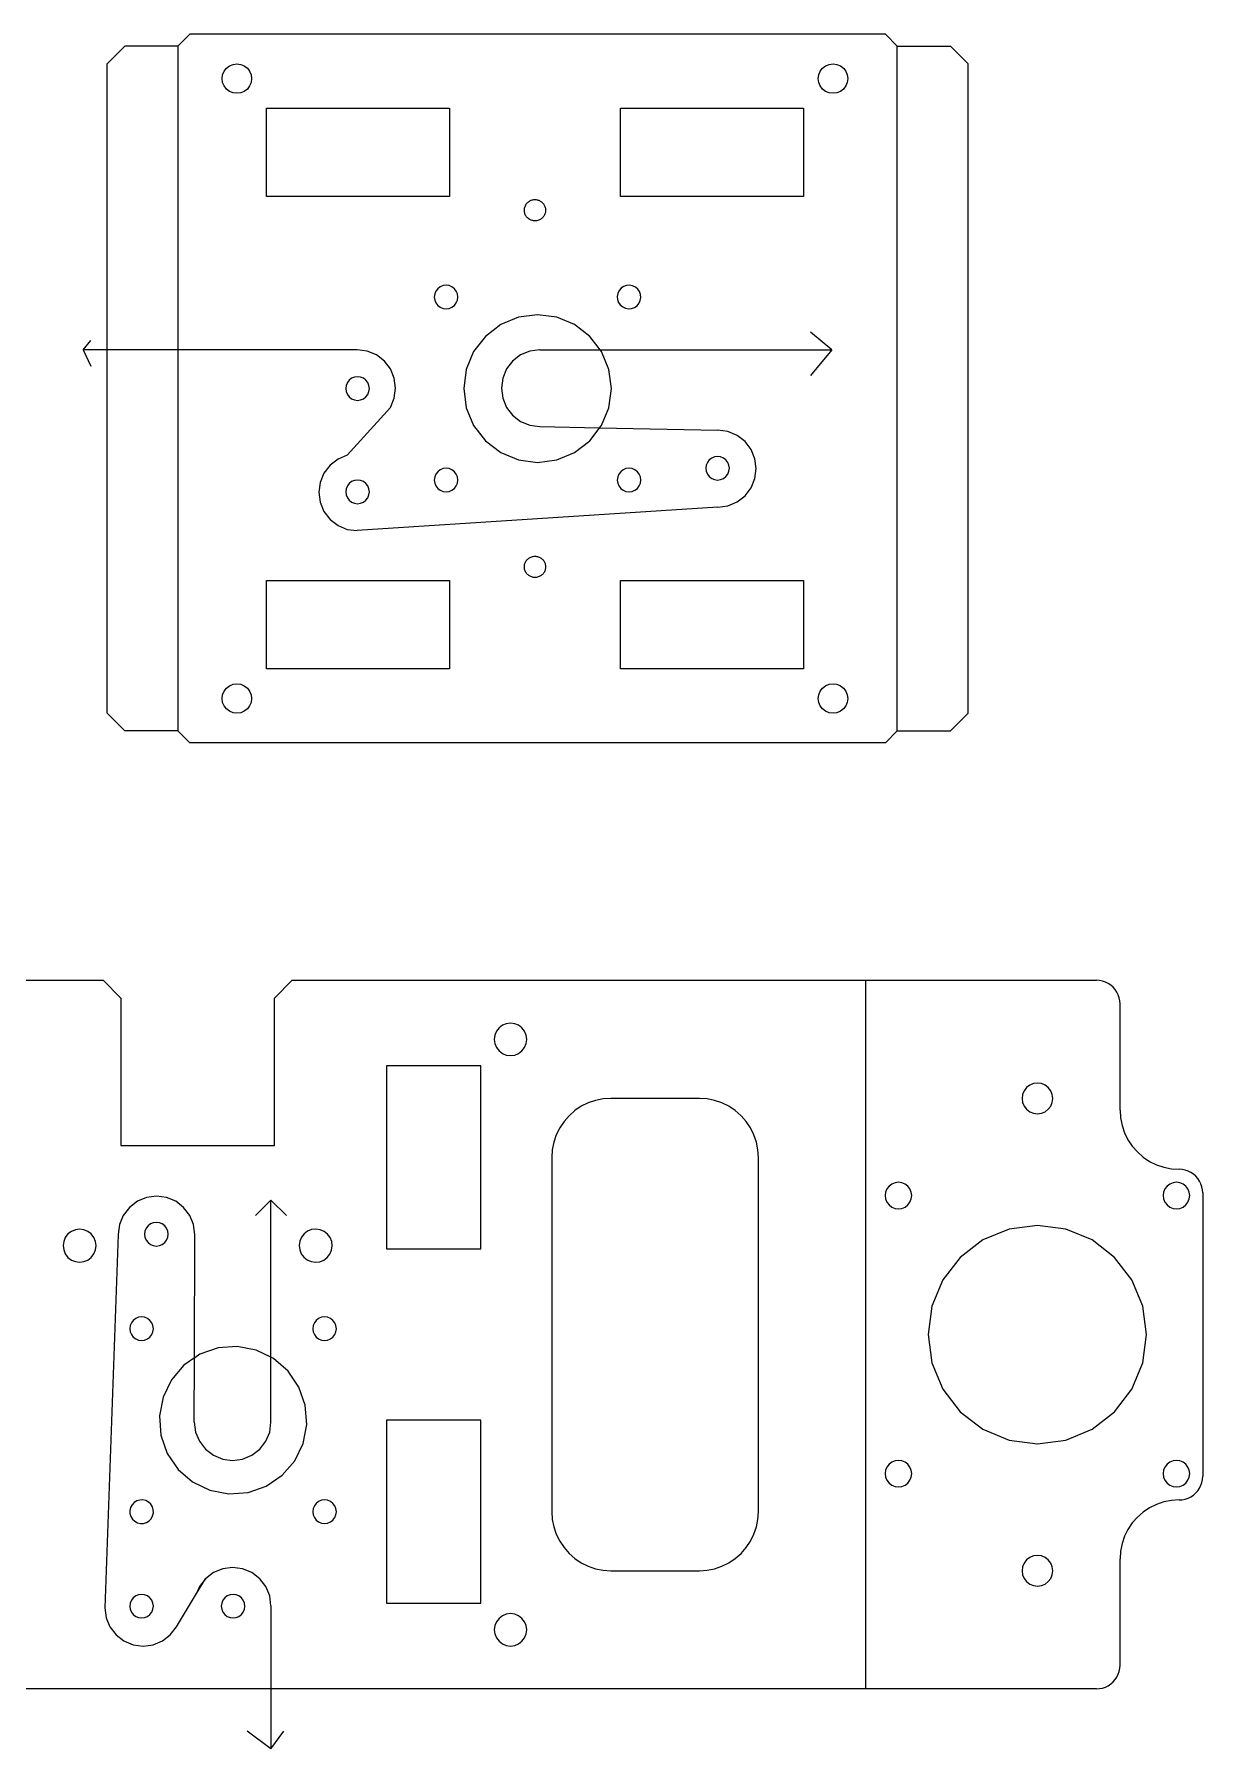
# Model space of a CAD drawing. Header units: metres. Extents: x 53 to 485, y -620 to -330.
# Drawn here: x 286.9 to 484.9, y -620.3 to -329.9 of the extents above; entities that cross this region are included whole.
import ezdxf

# ---------------------------------------------------------------- set-up
doc = ezdxf.new("R2010")
doc.units = ezdxf.units.M

msp = doc.modelspace()

# ---------------------------------------------------------------- linework, layer by layer
at = {"layer": 'Layer0'}
for p, q in [((311.27, -331.9), (313.27, -329.9)), ((431.15, -329.9), (313.27, -329.9)), ((433.15, -331.9), (431.15, -329.9)), ((302.27, -331.9), (299.27, -334.9)), ((311.27, -331.9), (302.27, -331.9)), ((311.27, -331.9), (311.27, -371.71)), ((433.15, -331.9), (442.15, -331.9)), ((433.15, -447.9), (433.15, -331.9)), ((445.15, -334.9), (442.15, -331.9)), ((299.27, -383.34), (299.27, -334.9)), ((318.77, -337.4), (318.85, -336.75)), ((318.85, -336.75), (319.1, -336.15)), ((319.1, -336.15), (319.5, -335.63)), ((319.5, -335.63), (320.02, -335.24)), ((320.02, -335.24), (320.62, -334.99)), ((320.62, -334.99), (321.27, -334.9)), ((321.27, -334.9), (321.91, -334.99)), ((321.91, -334.99), (322.52, -335.24)), ((322.52, -335.24), (323.04, -335.63)), ((323.04, -335.63), (323.43, -336.15)), ((323.43, -336.15), (323.68, -336.75)), ((323.68, -336.75), (323.77, -337.4)), ((419.77, -337.4), (419.85, -336.75)), ((419.85, -336.75), (420.1, -336.15)), ((420.1, -336.15), (420.5, -335.63)), ((420.5, -335.63), (421.02, -335.24)), ((421.02, -335.24), (421.62, -334.99)), ((421.62, -334.99), (422.27, -334.9)), ((422.27, -334.9), (422.91, -334.99)), ((422.91, -334.99), (423.52, -335.24)), ((423.52, -335.24), (424.04, -335.63)), ((424.04, -335.63), (424.43, -336.15)), ((424.43, -336.15), (424.68, -336.75)), ((424.68, -336.75), (424.77, -337.4)), ((445.15, -444.9), (445.15, -334.9)), ((318.85, -338.05), (318.77, -337.4)), ((319.1, -338.65), (318.85, -338.05)), ((319.5, -339.17), (319.1, -338.65)), ((320.02, -339.57), (319.5, -339.17)), ((320.62, -339.81), (320.02, -339.57)), ((322.52, -339.57), (321.91, -339.81)), ((323.04, -339.17), (322.52, -339.57)), ((323.43, -338.65), (323.04, -339.17)), ((323.68, -338.05), (323.43, -338.65)), ((323.77, -337.4), (323.68, -338.05)), ((419.85, -338.05), (419.77, -337.4)), ((420.1, -338.65), (419.85, -338.05)), ((420.5, -339.17), (420.1, -338.65)), ((421.02, -339.57), (420.5, -339.17)), ((421.62, -339.81), (421.02, -339.57)), ((423.52, -339.57), (422.91, -339.81)), ((424.04, -339.17), (423.52, -339.57)), ((424.43, -338.65), (424.04, -339.17)), ((424.68, -338.05), (424.43, -338.65)), ((424.77, -337.4), (424.68, -338.05)), ((321.27, -339.9), (320.62, -339.81)), ((321.91, -339.81), (321.27, -339.9)), ((326.27, -357.4), (326.27, -342.4)), ((326.27, -342.4), (357.27, -342.4)), ((357.27, -342.4), (357.27, -357.4)), ((386.27, -342.4), (417.27, -342.4)), ((386.27, -357.4), (386.27, -342.4)), ((417.27, -342.4), (417.27, -357.4)), ((422.27, -339.9), (421.62, -339.81)), ((422.91, -339.81), (422.27, -339.9)), ((357.27, -357.4), (326.27, -357.4)), ((369.97, -359.62), (369.98, -359.48)), ((369.97, -359.76), (369.97, -359.62)), ((369.98, -359.9), (369.97, -359.76)), ((369.98, -359.48), (370, -359.34)), ((370, -360.04), (369.98, -359.9)), ((370, -359.34), (370.04, -359.2)), ((370.03, -360.18), (370, -360.04)), ((370.04, -359.2), (370.08, -359.07)), ((370.08, -359.07), (370.14, -358.94)), ((370.14, -358.94), (370.2, -358.81)), ((370.2, -358.81), (370.28, -358.69)), ((370.28, -358.69), (370.36, -358.58)), ((370.36, -358.58), (370.45, -358.47)), ((370.45, -358.47), (370.55, -358.37)), ((370.55, -358.37), (370.66, -358.28)), ((370.66, -358.28), (370.78, -358.2)), ((370.78, -358.2), (370.9, -358.12)), ((370.9, -358.12), (371.02, -358.06)), ((371.02, -358.06), (371.15, -358.01)), ((371.15, -358.01), (371.29, -357.96)), ((371.29, -357.96), (371.43, -357.93)), ((371.43, -357.93), (371.57, -357.91)), ((371.57, -357.91), (371.71, -357.9)), ((371.71, -357.9), (371.85, -357.9)), ((371.85, -357.9), (371.99, -357.91)), ((371.99, -357.91), (372.13, -357.94)), ((372.13, -357.94), (372.27, -357.97)), ((372.27, -357.97), (372.4, -358.02)), ((372.4, -358.02), (372.53, -358.07)), ((372.53, -358.07), (372.66, -358.14)), ((372.66, -358.14), (372.78, -358.21)), ((372.78, -358.21), (372.89, -358.29)), ((372.89, -358.29), (373, -358.39)), ((373, -358.39), (373.1, -358.49)), ((373.1, -358.49), (373.19, -358.59)), ((373.19, -358.59), (373.27, -358.71)), ((373.27, -358.71), (373.34, -358.83)), ((373.34, -358.83), (373.41, -358.96)), ((373.41, -358.96), (373.46, -359.09)), ((373.46, -359.09), (373.5, -359.22)), ((373.5, -359.22), (373.54, -359.36)), ((373.55, -359.92), (373.53, -360.06)), ((373.54, -359.36), (373.56, -359.5)), ((373.57, -359.78), (373.55, -359.92)), ((373.56, -359.5), (373.57, -359.64)), ((373.57, -359.64), (373.57, -359.78)), ((417.27, -357.4), (386.27, -357.4)), ((370.07, -360.31), (370.03, -360.18)), ((370.13, -360.44), (370.07, -360.31)), ((370.19, -360.57), (370.13, -360.44)), ((370.26, -360.69), (370.19, -360.57)), ((370.35, -360.81), (370.26, -360.69)), ((370.44, -360.91), (370.35, -360.81)), ((370.54, -361.01), (370.44, -360.91)), ((370.64, -361.11), (370.54, -361.01)), ((370.76, -361.19), (370.64, -361.11)), ((370.88, -361.27), (370.76, -361.19)), ((371, -361.33), (370.88, -361.27)), ((371.13, -361.39), (371, -361.33)), ((371.27, -361.43), (371.13, -361.39)), ((371.41, -361.46), (371.27, -361.43)), ((371.54, -361.49), (371.41, -361.46)), ((371.69, -361.5), (371.54, -361.49)), ((371.83, -361.5), (371.69, -361.5)), ((371.97, -361.49), (371.83, -361.5)), ((372.11, -361.47), (371.97, -361.49)), ((372.25, -361.44), (372.11, -361.47)), ((372.38, -361.39), (372.25, -361.44)), ((372.51, -361.34), (372.38, -361.39)), ((372.64, -361.28), (372.51, -361.34)), ((372.76, -361.2), (372.64, -361.28)), ((372.87, -361.12), (372.76, -361.2)), ((372.98, -361.03), (372.87, -361.12)), ((373.08, -360.93), (372.98, -361.03)), ((373.17, -360.82), (373.08, -360.93)), ((373.26, -360.71), (373.17, -360.82)), ((373.33, -360.59), (373.26, -360.71)), ((373.4, -360.46), (373.33, -360.59)), ((373.45, -360.33), (373.4, -360.46)), ((373.5, -360.2), (373.45, -360.33)), ((373.53, -360.06), (373.5, -360.2)), ((311.27, -371.71), (311.27, -383.34)), ((354.78, -373.88), (354.71, -374.4)), ((354.71, -374.4), (354.78, -374.92)), ((354.98, -373.4), (354.78, -373.88)), ((355.3, -372.99), (354.98, -373.4)), ((355.71, -372.67), (355.3, -372.99)), ((356.19, -372.47), (355.71, -372.67)), ((356.71, -372.4), (356.19, -372.47)), ((357.23, -372.47), (356.71, -372.4)), ((357.71, -372.67), (357.23, -372.47)), ((358.12, -372.99), (357.71, -372.67)), ((358.44, -373.4), (358.12, -372.99)), ((358.64, -373.88), (358.44, -373.4)), ((358.71, -374.4), (358.64, -373.88)), ((358.64, -374.92), (358.71, -374.4)), ((385.8, -373.79), (385.71, -374.31)), ((385.71, -374.31), (385.76, -374.83)), ((386.03, -373.32), (385.8, -373.79)), ((386.36, -372.92), (386.03, -373.32)), ((386.79, -372.62), (386.36, -372.92)), ((387.28, -372.45), (386.79, -372.62)), ((387.8, -372.4), (387.28, -372.45)), ((388.32, -372.49), (387.8, -372.4)), ((388.79, -372.72), (388.32, -372.49)), ((389.19, -373.05), (388.79, -372.72)), ((389.49, -373.48), (389.19, -373.05)), ((389.66, -373.97), (389.49, -373.48)), ((389.62, -375.01), (389.71, -374.49)), ((389.71, -374.49), (389.66, -373.97)), ((354.78, -374.92), (354.98, -375.4)), ((354.98, -375.4), (355.3, -375.81)), ((355.3, -375.81), (355.71, -376.13)), ((355.71, -376.13), (356.19, -376.33)), ((356.19, -376.33), (356.71, -376.4)), ((356.71, -376.4), (357.23, -376.33)), ((357.23, -376.33), (357.71, -376.13)), ((357.71, -376.13), (358.12, -375.81)), ((358.12, -375.81), (358.44, -375.4)), ((358.44, -375.4), (358.64, -374.92)), ((372.21, -377.4), (368.97, -377.83)), ((375.45, -377.83), (372.21, -377.4)), ((385.76, -374.83), (385.93, -375.32)), ((385.93, -375.32), (386.23, -375.75)), ((386.23, -375.75), (386.63, -376.08)), ((386.63, -376.08), (387.1, -376.31)), ((387.1, -376.31), (387.62, -376.4)), ((387.62, -376.4), (388.14, -376.35)), ((388.14, -376.35), (388.63, -376.18)), ((388.63, -376.18), (389.06, -375.88)), ((389.06, -375.88), (389.39, -375.48)), ((389.39, -375.48), (389.62, -375.01)), ((365.96, -379.07), (363.37, -381.06)), ((368.97, -377.83), (365.96, -379.07)), ((378.46, -379.07), (375.45, -377.83)), ((381.05, -381.06), (378.46, -379.07)), ((422.08, -383.34), (418.46, -380.34)), ((295.25, -383.34), (296.54, -381.78)), ((363.37, -381.06), (361.38, -383.65)), ((382.46, -382.9), (381.05, -381.06)), ((382.8, -383.34), (382.46, -382.9)), ((296.54, -383.34), (295.25, -383.34)), ((295.25, -383.34), (296.54, -386.13)), ((299.27, -383.34), (296.54, -383.34)), ((311.27, -383.34), (299.27, -383.34)), ((299.27, -444.9), (299.27, -383.34)), ((341.65, -383.34), (311.27, -383.34)), ((311.27, -383.34), (311.27, -447.9)), ((343.33, -383.56), (341.65, -383.34)), ((344.9, -384.21), (343.33, -383.56)), ((346.25, -385.24), (344.9, -384.21)), ((347.28, -386.59), (346.25, -385.24)), ((361.38, -383.65), (360.14, -386.66)), ((367.99, -385.24), (366.95, -386.59)), ((369.33, -384.21), (367.99, -385.24)), ((370.9, -383.56), (369.33, -384.21)), ((372.58, -383.34), (370.9, -383.56)), ((372.58, -383.34), (382.8, -383.34)), ((382.8, -383.34), (422.08, -383.34)), ((383.04, -383.65), (382.8, -383.34)), ((384.28, -386.66), (383.04, -383.65)), ((422.08, -383.34), (418.46, -387.71)), ((339.98, -388.9), (339.78, -389.38)), ((340.3, -388.49), (339.98, -388.9)), ((340.71, -388.17), (340.3, -388.49)), ((341.19, -387.97), (340.71, -388.17)), ((341.71, -387.9), (341.19, -387.97)), ((342.23, -387.97), (341.71, -387.9)), ((342.71, -388.17), (342.23, -387.97)), ((343.12, -388.49), (342.71, -388.17)), ((343.44, -388.9), (343.12, -388.49)), ((343.64, -389.38), (343.44, -388.9)), ((347.93, -388.16), (347.28, -386.59)), ((348.15, -389.84), (347.93, -388.16)), ((360.14, -386.66), (359.71, -389.9)), ((366.3, -388.16), (366.08, -389.84)), ((366.95, -386.59), (366.3, -388.16)), ((384.71, -389.9), (384.28, -386.66)), ((339.78, -389.38), (339.71, -389.9)), ((339.71, -389.9), (339.78, -390.42)), ((339.78, -390.42), (339.98, -390.9)), ((339.98, -390.9), (340.3, -391.31)), ((340.3, -391.31), (340.71, -391.63)), ((340.71, -391.63), (341.19, -391.83)), ((341.19, -391.83), (341.71, -391.9)), ((341.71, -391.9), (342.23, -391.83)), ((342.23, -391.83), (342.71, -391.63)), ((342.71, -391.63), (343.12, -391.31)), ((343.12, -391.31), (343.44, -390.9)), ((343.44, -390.9), (343.64, -390.42)), ((343.71, -389.9), (343.64, -389.38)), ((343.64, -390.42), (343.71, -389.9)), ((347.28, -393.09), (347.93, -391.52)), ((347.93, -391.52), (348.15, -389.84)), ((359.71, -389.9), (360.14, -393.14)), ((366.08, -389.84), (366.3, -391.52)), ((366.3, -391.52), (366.95, -393.09)), ((384.28, -393.14), (384.71, -389.9)), ((339.97, -401.19), (347.28, -393.09)), ((360.14, -393.14), (361.38, -396.15)), ((366.95, -393.09), (367.99, -394.43)), ((367.99, -394.43), (369.33, -395.47)), ((383.04, -396.15), (384.28, -393.14)), ((361.38, -396.15), (363.37, -398.74)), ((369.33, -395.47), (370.9, -396.12)), ((370.9, -396.12), (372.58, -396.34)), ((372.58, -396.34), (382.73, -396.55)), ((381.05, -398.74), (382.46, -396.9)), ((382.46, -396.9), (382.73, -396.55)), ((382.73, -396.55), (383.04, -396.15)), ((382.73, -396.55), (402.76, -396.97)), ((404.44, -397.19), (402.76, -396.97)), ((406.01, -397.84), (404.44, -397.19)), ((363.37, -398.74), (365.96, -400.73)), ((378.46, -400.73), (381.05, -398.74)), ((407.36, -398.87), (406.01, -397.84)), ((408.39, -400.22), (407.36, -398.87)), ((409.04, -401.78), (408.39, -400.22)), ((337.05, -402.87), (336.02, -404.22)), ((338.4, -401.84), (337.05, -402.87)), ((339.97, -401.19), (338.4, -401.84)), ((356.19, -403.47), (355.71, -403.67)), ((356.71, -403.4), (356.19, -403.47)), ((357.23, -403.47), (356.71, -403.4)), ((357.71, -403.67), (357.23, -403.47)), ((365.96, -400.73), (368.97, -401.97)), ((368.97, -401.97), (372.21, -402.4)), ((372.21, -402.4), (375.45, -401.97)), ((375.45, -401.97), (378.46, -400.73)), ((387.19, -403.47), (386.71, -403.67)), ((387.71, -403.4), (387.19, -403.47)), ((388.23, -403.47), (387.71, -403.4)), ((388.71, -403.67), (388.23, -403.47)), ((400.78, -402.88), (400.71, -403.4)), ((400.71, -403.4), (400.78, -403.92)), ((400.98, -402.4), (400.78, -402.88)), ((401.3, -401.99), (400.98, -402.4)), ((401.71, -401.67), (401.3, -401.99)), ((402.19, -401.47), (401.71, -401.67)), ((402.71, -401.4), (402.19, -401.47)), ((403.23, -401.47), (402.71, -401.4)), ((403.71, -401.67), (403.23, -401.47)), ((404.12, -401.99), (403.71, -401.67)), ((404.44, -402.4), (404.12, -401.99)), ((404.64, -402.88), (404.44, -402.4)), ((404.71, -403.4), (404.64, -402.88)), ((404.64, -403.92), (404.71, -403.4)), ((409.26, -403.47), (409.04, -401.78)), ((409.04, -405.15), (409.26, -403.47)), ((335.37, -405.79), (335.15, -407.47)), ((336.02, -404.22), (335.37, -405.79)), ((339.98, -406.4), (339.78, -406.88)), ((340.3, -405.99), (339.98, -406.4)), ((340.71, -405.67), (340.3, -405.99)), ((341.19, -405.47), (340.71, -405.67)), ((341.71, -405.4), (341.19, -405.47)), ((342.23, -405.47), (341.71, -405.4)), ((342.71, -405.67), (342.23, -405.47)), ((343.12, -405.99), (342.71, -405.67)), ((343.44, -406.4), (343.12, -405.99)), ((343.64, -406.88), (343.44, -406.4)), ((354.78, -404.88), (354.71, -405.4)), ((354.71, -405.4), (354.78, -405.92)), ((354.98, -404.4), (354.78, -404.88)), ((354.78, -405.92), (354.98, -406.4)), ((355.3, -403.99), (354.98, -404.4)), ((354.98, -406.4), (355.3, -406.81)), ((355.71, -403.67), (355.3, -403.99)), ((358.12, -403.99), (357.71, -403.67)), ((358.44, -404.4), (358.12, -403.99)), ((358.12, -406.81), (358.44, -406.4)), ((358.64, -404.88), (358.44, -404.4)), ((358.44, -406.4), (358.64, -405.92)), ((358.71, -405.4), (358.64, -404.88)), ((358.64, -405.92), (358.71, -405.4)), ((385.78, -404.88), (385.71, -405.4)), ((385.71, -405.4), (385.78, -405.92)), ((385.98, -404.4), (385.78, -404.88)), ((385.78, -405.92), (385.98, -406.4)), ((386.3, -403.99), (385.98, -404.4)), ((385.98, -406.4), (386.3, -406.81)), ((386.71, -403.67), (386.3, -403.99)), ((389.12, -403.99), (388.71, -403.67)), ((389.44, -404.4), (389.12, -403.99)), ((389.12, -406.81), (389.44, -406.4)), ((389.64, -404.88), (389.44, -404.4)), ((389.44, -406.4), (389.64, -405.92)), ((389.71, -405.4), (389.64, -404.88)), ((389.64, -405.92), (389.71, -405.4)), ((400.78, -403.92), (400.98, -404.4)), ((400.98, -404.4), (401.3, -404.81)), ((401.3, -404.81), (401.71, -405.13)), ((401.71, -405.13), (402.19, -405.33)), ((402.19, -405.33), (402.71, -405.4)), ((402.71, -405.4), (403.23, -405.33)), ((403.23, -405.33), (403.71, -405.13)), ((403.71, -405.13), (404.12, -404.81)), ((404.12, -404.81), (404.44, -404.4)), ((404.44, -404.4), (404.64, -403.92)), ((408.39, -406.72), (409.04, -405.15)), ((335.15, -407.47), (335.37, -409.15)), ((335.37, -409.15), (336.02, -410.72)), ((339.78, -406.88), (339.71, -407.4)), ((339.71, -407.4), (339.78, -407.92)), ((339.78, -407.92), (339.98, -408.4)), ((339.98, -408.4), (340.3, -408.81)), ((340.3, -408.81), (340.71, -409.13)), ((340.71, -409.13), (341.19, -409.33)), ((341.19, -409.33), (341.71, -409.4)), ((341.71, -409.4), (342.23, -409.33)), ((342.23, -409.33), (342.71, -409.13)), ((342.71, -409.13), (343.12, -408.81)), ((343.12, -408.81), (343.44, -408.4)), ((343.44, -408.4), (343.64, -407.92)), ((343.71, -407.4), (343.64, -406.88)), ((343.64, -407.92), (343.71, -407.4)), ((355.3, -406.81), (355.71, -407.13)), ((355.71, -407.13), (356.19, -407.33)), ((356.19, -407.33), (356.71, -407.4)), ((356.71, -407.4), (357.23, -407.33)), ((357.23, -407.33), (357.71, -407.13)), ((357.71, -407.13), (358.12, -406.81)), ((386.3, -406.81), (386.71, -407.13)), ((386.71, -407.13), (387.19, -407.33)), ((387.19, -407.33), (387.71, -407.4)), ((387.71, -407.4), (388.23, -407.33)), ((388.23, -407.33), (388.71, -407.13)), ((388.71, -407.13), (389.12, -406.81)), ((404.44, -409.75), (406.01, -409.1)), ((406.01, -409.1), (407.36, -408.06)), ((407.36, -408.06), (408.39, -406.72)), ((336.02, -410.72), (337.05, -412.06)), ((337.05, -412.06), (338.4, -413.1)), ((402.76, -409.97), (341.65, -413.97)), ((402.76, -409.97), (404.44, -409.75)), ((338.4, -413.1), (339.97, -413.75)), ((339.97, -413.75), (341.65, -413.97)), ((369.97, -419.96), (369.99, -419.82)), ((369.97, -420.1), (369.97, -419.96)), ((369.97, -420.24), (369.97, -420.1)), ((369.99, -420.38), (369.97, -420.24)), ((369.99, -419.82), (370.02, -419.68)), ((370.02, -420.52), (369.99, -420.38)), ((370.02, -419.68), (370.06, -419.54)), ((370.06, -420.66), (370.02, -420.52)), ((370.06, -419.54), (370.1, -419.41)), ((370.1, -420.79), (370.06, -420.66)), ((370.1, -419.41), (370.16, -419.28)), ((370.16, -420.92), (370.1, -420.79)), ((370.16, -419.28), (370.23, -419.16)), ((370.23, -421.04), (370.16, -420.92)), ((370.23, -419.16), (370.31, -419.04)), ((370.31, -419.04), (370.4, -418.93)), ((370.4, -418.93), (370.49, -418.83)), ((370.49, -418.83), (370.6, -418.73)), ((370.6, -418.73), (370.71, -418.64)), ((370.71, -418.64), (370.83, -418.57)), ((370.83, -418.57), (370.95, -418.5)), ((370.95, -418.5), (371.08, -418.44)), ((371.08, -418.44), (371.21, -418.39)), ((371.21, -418.39), (371.35, -418.35)), ((371.35, -418.35), (371.49, -418.32)), ((371.49, -418.32), (371.63, -418.31)), ((371.63, -418.31), (371.77, -418.3)), ((371.77, -418.3), (371.91, -418.31)), ((371.91, -418.31), (372.05, -418.32)), ((372.05, -418.32), (372.19, -418.35)), ((372.19, -418.35), (372.32, -418.39)), ((372.32, -418.39), (372.46, -418.44)), ((372.46, -418.44), (372.58, -418.5)), ((372.58, -418.5), (372.71, -418.57)), ((372.71, -418.57), (372.83, -418.64)), ((372.83, -418.64), (372.94, -418.73)), ((372.94, -418.73), (373.04, -418.83)), ((373.04, -418.83), (373.14, -418.93)), ((373.14, -418.93), (373.22, -419.04)), ((373.22, -419.04), (373.3, -419.16)), ((373.3, -419.16), (373.37, -419.28)), ((373.37, -420.92), (373.3, -421.04)), ((373.37, -419.28), (373.43, -419.41)), ((373.43, -420.79), (373.37, -420.92)), ((373.43, -419.41), (373.48, -419.54)), ((373.48, -420.66), (373.43, -420.79)), ((373.48, -419.54), (373.52, -419.68)), ((373.52, -420.52), (373.48, -420.66)), ((373.52, -419.68), (373.55, -419.82)), ((373.55, -420.38), (373.52, -420.52)), ((373.55, -419.82), (373.56, -419.96)), ((373.56, -420.24), (373.55, -420.38)), ((373.56, -419.96), (373.57, -420.1)), ((373.57, -420.1), (373.56, -420.24)), ((326.27, -437.4), (326.27, -422.4)), ((326.27, -422.4), (357.27, -422.4)), ((357.27, -422.4), (357.27, -437.4)), ((370.31, -421.16), (370.23, -421.04)), ((370.4, -421.27), (370.31, -421.16)), ((370.49, -421.37), (370.4, -421.27)), ((370.6, -421.47), (370.49, -421.37)), ((370.71, -421.56), (370.6, -421.47)), ((370.83, -421.63), (370.71, -421.56)), ((370.95, -421.7), (370.83, -421.63)), ((371.08, -421.76), (370.95, -421.7)), ((371.21, -421.81), (371.08, -421.76)), ((371.35, -421.85), (371.21, -421.81)), ((371.49, -421.88), (371.35, -421.85)), ((371.63, -421.89), (371.49, -421.88)), ((371.77, -421.9), (371.63, -421.89)), ((371.91, -421.89), (371.77, -421.9)), ((372.05, -421.88), (371.91, -421.89)), ((372.19, -421.85), (372.05, -421.88)), ((372.32, -421.81), (372.19, -421.85)), ((372.46, -421.76), (372.32, -421.81)), ((372.58, -421.7), (372.46, -421.76)), ((372.71, -421.63), (372.58, -421.7)), ((372.83, -421.56), (372.71, -421.63)), ((372.94, -421.47), (372.83, -421.56)), ((373.04, -421.37), (372.94, -421.47)), ((373.14, -421.27), (373.04, -421.37)), ((373.22, -421.16), (373.14, -421.27)), ((373.3, -421.04), (373.22, -421.16)), ((386.27, -437.4), (386.27, -422.4)), ((386.27, -422.4), (417.27, -422.4)), ((417.27, -422.4), (417.27, -437.4)), ((357.27, -437.4), (326.27, -437.4)), ((417.27, -437.4), (386.27, -437.4)), ((318.85, -441.75), (319.1, -441.15)), ((319.1, -441.15), (319.5, -440.63)), ((319.5, -440.63), (320.02, -440.24)), ((320.02, -440.24), (320.62, -439.99)), ((320.62, -439.99), (321.27, -439.9)), ((321.27, -439.9), (321.91, -439.99)), ((321.91, -439.99), (322.52, -440.24)), ((322.52, -440.24), (323.04, -440.63)), ((323.04, -440.63), (323.43, -441.15)), ((323.43, -441.15), (323.68, -441.75)), ((419.85, -441.75), (420.1, -441.15)), ((420.1, -441.15), (420.5, -440.63)), ((420.5, -440.63), (421.02, -440.24)), ((421.02, -440.24), (421.62, -439.99)), ((421.62, -439.99), (422.27, -439.9)), ((422.27, -439.9), (422.91, -439.99)), ((422.91, -439.99), (423.52, -440.24)), ((423.52, -440.24), (424.04, -440.63)), ((424.04, -440.63), (424.43, -441.15)), ((424.43, -441.15), (424.68, -441.75)), ((318.77, -442.4), (318.85, -441.75)), ((318.85, -443.05), (318.77, -442.4)), ((319.1, -443.65), (318.85, -443.05)), ((319.5, -444.17), (319.1, -443.65)), ((320.02, -444.57), (319.5, -444.17)), ((323.04, -444.17), (322.52, -444.57)), ((323.43, -443.65), (323.04, -444.17)), ((323.68, -443.05), (323.43, -443.65)), ((323.68, -441.75), (323.77, -442.4)), ((323.77, -442.4), (323.68, -443.05)), ((419.77, -442.4), (419.85, -441.75)), ((419.85, -443.05), (419.77, -442.4)), ((420.1, -443.65), (419.85, -443.05)), ((420.5, -444.17), (420.1, -443.65)), ((421.02, -444.57), (420.5, -444.17)), ((424.04, -444.17), (423.52, -444.57)), ((424.43, -443.65), (424.04, -444.17)), ((424.68, -443.05), (424.43, -443.65)), ((424.68, -441.75), (424.77, -442.4)), ((424.77, -442.4), (424.68, -443.05)), ((302.27, -447.9), (299.27, -444.9)), ((320.62, -444.81), (320.02, -444.57)), ((321.27, -444.9), (320.62, -444.81)), ((321.91, -444.81), (321.27, -444.9)), ((322.52, -444.57), (321.91, -444.81)), ((421.62, -444.81), (421.02, -444.57)), ((422.27, -444.9), (421.62, -444.81)), ((422.91, -444.81), (422.27, -444.9)), ((423.52, -444.57), (422.91, -444.81)), ((445.15, -444.9), (442.15, -447.9)), ((311.27, -447.9), (302.27, -447.9)), ((313.27, -449.9), (311.27, -447.9)), ((431.15, -449.9), (313.27, -449.9)), ((433.15, -447.9), (431.15, -449.9)), ((433.15, -447.9), (442.15, -447.9)), ((251.48, -490.13), (298.62, -490.13)), ((298.62, -490.13), (301.62, -493.13)), ((327.62, -493.13), (330.62, -490.13)), ((330.62, -490.13), (427.76, -490.13)), ((427.76, -490.13), (427.76, -610.13)), ((427.76, -490.13), (466.9, -490.13)), ((467.43, -490.17), (466.9, -490.13)), ((467.94, -490.27), (467.43, -490.17)), ((468.43, -490.44), (467.94, -490.27)), ((468.9, -490.67), (468.43, -490.44)), ((469.34, -490.96), (468.9, -490.67)), ((301.62, -493.13), (301.62, -518.13)), ((327.62, -518.13), (327.62, -493.13)), ((469.73, -491.3), (469.34, -490.96)), ((470.08, -491.7), (469.73, -491.3)), ((470.37, -492.13), (470.08, -491.7)), ((470.6, -492.6), (470.37, -492.13)), ((470.77, -493.1), (470.6, -492.6)), ((470.87, -493.61), (470.77, -493.1)), ((470.9, -494.13), (470.87, -493.61)), ((470.9, -512.13), (470.9, -494.13)), ((364.96, -499.42), (364.87, -500.13)), ((365.24, -498.76), (364.96, -499.42)), ((365.68, -498.19), (365.24, -498.76)), ((366.25, -497.75), (365.68, -498.19)), ((366.91, -497.48), (366.25, -497.75)), ((367.62, -497.38), (366.91, -497.48)), ((368.33, -497.48), (367.62, -497.38)), ((369, -497.75), (368.33, -497.48)), ((369.56, -498.19), (369, -497.75)), ((370, -498.76), (369.56, -498.19)), ((370.28, -499.42), (370, -498.76)), ((370.37, -500.13), (370.28, -499.42)), ((364.87, -500.13), (364.96, -500.84)), ((364.96, -500.84), (365.24, -501.51)), ((365.24, -501.51), (365.68, -502.08)), ((365.68, -502.08), (366.25, -502.51)), ((369, -502.51), (369.56, -502.08)), ((369.56, -502.08), (370, -501.51)), ((370, -501.51), (370.28, -500.84)), ((370.28, -500.84), (370.37, -500.13)), ((346.62, -504.63), (346.62, -535.63)), ((362.62, -504.63), (346.62, -504.63)), ((362.62, -535.63), (362.62, -504.63)), ((366.25, -502.51), (366.91, -502.79)), ((366.91, -502.79), (367.62, -502.88)), ((367.62, -502.88), (368.33, -502.79)), ((368.33, -502.79), (369, -502.51)), ((455.6, -507.88), (455.06, -508.29)), ((456.23, -507.62), (455.6, -507.88)), ((456.9, -507.53), (456.23, -507.62)), ((457.58, -507.62), (456.9, -507.53)), ((458.2, -507.88), (457.58, -507.62)), ((458.74, -508.29), (458.2, -507.88)), ((380.79, -510.89), (379.62, -511.47)), ((382.03, -510.47), (380.79, -510.89)), ((383.31, -510.22), (382.03, -510.47)), ((384.62, -510.13), (383.31, -510.22)), ((399.62, -510.13), (384.62, -510.13)), ((400.93, -510.22), (399.62, -510.13)), ((402.21, -510.47), (400.93, -510.22)), ((403.45, -510.89), (402.21, -510.47)), ((404.62, -511.47), (403.45, -510.89)), ((454.39, -509.46), (454.3, -510.13)), ((454.3, -510.13), (454.39, -510.8)), ((454.65, -508.83), (454.39, -509.46)), ((454.39, -510.8), (454.65, -511.43)), ((455.06, -508.29), (454.65, -508.83)), ((459.16, -508.83), (458.74, -508.29)), ((459.41, -509.46), (459.16, -508.83)), ((459.16, -511.43), (459.41, -510.8)), ((459.5, -510.13), (459.41, -509.46)), ((459.41, -510.8), (459.5, -510.13)), ((377.55, -513.06), (376.69, -514.04)), ((378.53, -512.2), (377.55, -513.06)), ((379.62, -511.47), (378.53, -512.2)), ((405.71, -512.2), (404.62, -511.47)), ((406.69, -513.06), (405.71, -512.2)), ((407.55, -514.04), (406.69, -513.06)), ((454.65, -511.43), (455.06, -511.97)), ((455.06, -511.97), (455.6, -512.38)), ((455.6, -512.38), (456.23, -512.64)), ((456.23, -512.64), (456.9, -512.73)), ((456.9, -512.73), (457.58, -512.64)), ((457.58, -512.64), (458.2, -512.38)), ((458.2, -512.38), (458.74, -511.97)), ((458.74, -511.97), (459.16, -511.43)), ((470.9, -512.13), (470.99, -513.44)), ((470.99, -513.44), (471.24, -514.72)), ((375.38, -516.31), (374.96, -517.54)), ((375.96, -515.13), (375.38, -516.31)), ((376.69, -514.04), (375.96, -515.13)), ((408.28, -515.13), (407.55, -514.04)), ((408.86, -516.31), (408.28, -515.13)), ((409.28, -517.54), (408.86, -516.31)), ((471.24, -514.72), (471.66, -515.96)), ((471.66, -515.96), (472.24, -517.13)), ((301.62, -518.13), (327.62, -518.13)), ((374.71, -518.83), (374.62, -520.13)), ((374.96, -517.54), (374.71, -518.83)), ((409.53, -518.83), (409.28, -517.54)), ((409.62, -520.13), (409.53, -518.83)), ((472.24, -517.13), (472.97, -518.22)), ((472.97, -518.22), (473.83, -519.2)), ((473.83, -519.2), (474.82, -520.07)), ((374.62, -520.13), (374.62, -580.13)), ((409.62, -580.13), (409.62, -520.13)), ((474.82, -520.07), (475.9, -520.79)), ((475.9, -520.79), (477.08, -521.37)), ((477.08, -521.37), (478.32, -521.79)), ((478.32, -521.79), (479.6, -522.05)), ((479.6, -522.05), (480.9, -522.13)), ((481.43, -522.17), (480.9, -522.13)), ((481.94, -522.27), (481.43, -522.17)), ((482.43, -522.44), (481.94, -522.27)), ((482.9, -522.67), (482.43, -522.44)), ((483.34, -522.96), (482.9, -522.67)), ((431.4, -525.46), (431.18, -526)), ((431.76, -524.99), (431.4, -525.46)), ((432.23, -524.63), (431.76, -524.99)), ((432.77, -524.41), (432.23, -524.63)), ((433.35, -524.33), (432.77, -524.41)), ((433.94, -524.41), (433.35, -524.33)), ((434.48, -524.63), (433.94, -524.41)), ((434.94, -524.99), (434.48, -524.63)), ((435.3, -525.46), (434.94, -524.99)), ((435.53, -526), (435.3, -525.46)), ((478.5, -525.46), (478.28, -526)), ((478.86, -524.99), (478.5, -525.46)), ((479.33, -524.63), (478.86, -524.99)), ((479.87, -524.41), (479.33, -524.63)), ((480.45, -524.33), (479.87, -524.41)), ((481.04, -524.41), (480.45, -524.33)), ((481.58, -524.63), (481.04, -524.41)), ((482.04, -524.99), (481.58, -524.63)), ((482.4, -525.46), (482.04, -524.99)), ((482.63, -526), (482.4, -525.46)), ((483.73, -523.3), (483.34, -522.96)), ((484.08, -523.7), (483.73, -523.3)), ((484.37, -524.13), (484.08, -523.7)), ((484.6, -524.6), (484.37, -524.13)), ((484.77, -525.1), (484.6, -524.6)), ((484.87, -525.61), (484.77, -525.1)), ((304.4, -527.56), (303.05, -528.59)), ((305.96, -526.91), (304.4, -527.56)), ((307.65, -526.69), (305.96, -526.91)), ((309.33, -526.91), (307.65, -526.69)), ((310.9, -527.56), (309.33, -526.91)), ((312.24, -528.59), (310.9, -527.56)), ((327.04, -527.35), (324.42, -529.97)), ((327.04, -527.35), (329.65, -529.97)), ((327.04, -553.97), (327.04, -527.35)), ((431.18, -526), (431.1, -526.58)), ((431.1, -526.58), (431.18, -527.16)), ((431.18, -527.16), (431.4, -527.71)), ((431.4, -527.71), (431.76, -528.17)), ((431.76, -528.17), (432.23, -528.53)), ((434.48, -528.53), (434.94, -528.17)), ((434.94, -528.17), (435.3, -527.71)), ((435.3, -527.71), (435.53, -527.16)), ((435.6, -526.58), (435.53, -526)), ((435.53, -527.16), (435.6, -526.58)), ((478.28, -526), (478.2, -526.58)), ((478.2, -526.58), (478.28, -527.16)), ((478.28, -527.16), (478.5, -527.71)), ((478.5, -527.71), (478.86, -528.17)), ((478.86, -528.17), (479.33, -528.53)), ((481.58, -528.53), (482.04, -528.17)), ((482.04, -528.17), (482.4, -527.71)), ((482.4, -527.71), (482.63, -527.16)), ((482.7, -526.58), (482.63, -526)), ((482.63, -527.16), (482.7, -526.58)), ((484.9, -526.13), (484.87, -525.61)), ((484.9, -526.13), (484.9, -574.13)), ((302.02, -529.94), (301.37, -531.51)), ((303.05, -528.59), (302.02, -529.94)), ((307.1, -531.2), (306.62, -531.4)), ((307.62, -531.13), (307.1, -531.2)), ((308.14, -531.2), (307.62, -531.13)), ((308.62, -531.4), (308.14, -531.2)), ((313.27, -529.94), (312.24, -528.59)), ((313.92, -531.51), (313.27, -529.94)), ((432.23, -528.53), (432.77, -528.76)), ((432.77, -528.76), (433.35, -528.83)), ((433.35, -528.83), (433.94, -528.76)), ((433.94, -528.76), (434.48, -528.53)), ((479.33, -528.53), (479.87, -528.76)), ((479.87, -528.76), (480.45, -528.83)), ((480.45, -528.83), (481.04, -528.76)), ((481.04, -528.76), (481.58, -528.53)), ((292.2, -533.67), (291.92, -534.35)), ((292.64, -533.09), (292.2, -533.67)), ((293.22, -532.65), (292.64, -533.09)), ((293.9, -532.37), (293.22, -532.65)), ((294.62, -532.27), (293.9, -532.37)), ((295.34, -532.37), (294.62, -532.27)), ((296.02, -532.65), (295.34, -532.37)), ((296.6, -533.09), (296.02, -532.65)), ((297.05, -533.67), (296.6, -533.09)), ((297.32, -534.35), (297.05, -533.67)), ((301.15, -533.19), (298.89, -596.39)), ((301.37, -531.51), (301.15, -533.19)), ((305.69, -532.61), (305.62, -533.13)), ((305.62, -533.13), (305.69, -533.65)), ((305.89, -532.13), (305.69, -532.61)), ((305.69, -533.65), (305.89, -534.13)), ((306.21, -531.72), (305.89, -532.13)), ((305.89, -534.13), (306.21, -534.55)), ((306.62, -531.4), (306.21, -531.72)), ((309.03, -531.72), (308.62, -531.4)), ((309.35, -532.13), (309.03, -531.72)), ((309.03, -534.55), (309.35, -534.13)), ((309.55, -532.61), (309.35, -532.13)), ((309.35, -534.13), (309.55, -533.65)), ((309.62, -533.13), (309.55, -532.61)), ((309.55, -533.65), (309.62, -533.13)), ((314.15, -533.19), (313.92, -531.51)), ((314.08, -554.09), (314.15, -533.19)), ((332.21, -533.64), (331.92, -534.32)), ((332.66, -533.07), (332.21, -533.64)), ((333.25, -532.63), (332.66, -533.07)), ((333.93, -532.36), (333.25, -532.63)), ((334.65, -532.27), (333.93, -532.36)), ((335.38, -532.38), (334.65, -532.27)), ((336.05, -532.66), (335.38, -532.38)), ((336.62, -533.12), (336.05, -532.66)), ((337.06, -533.7), (336.62, -533.12)), ((337.33, -534.38), (337.06, -533.7)), ((447.65, -534.11), (443.82, -537.05)), ((452.12, -532.26), (447.65, -534.11)), ((456.9, -531.63), (452.12, -532.26)), ((461.69, -532.26), (456.9, -531.63)), ((466.15, -534.11), (461.69, -532.26)), ((469.98, -537.05), (466.15, -534.11)), ((291.92, -534.35), (291.82, -535.07)), ((291.82, -535.07), (291.92, -535.8)), ((291.92, -535.8), (292.2, -536.47)), ((292.2, -536.47), (292.64, -537.05)), ((292.64, -537.05), (293.22, -537.5)), ((296.02, -537.5), (296.6, -537.05)), ((296.6, -537.05), (297.05, -536.47)), ((297.05, -536.47), (297.32, -535.8)), ((297.42, -535.07), (297.32, -534.35)), ((297.32, -535.8), (297.42, -535.07)), ((306.21, -534.55), (306.62, -534.86)), ((306.62, -534.86), (307.1, -535.06)), ((307.1, -535.06), (307.62, -535.13)), ((307.62, -535.13), (308.14, -535.06)), ((308.14, -535.06), (308.62, -534.86)), ((308.62, -534.86), (309.03, -534.55)), ((331.92, -534.32), (331.82, -535.04)), ((331.82, -535.04), (331.91, -535.77)), ((331.91, -535.77), (332.18, -536.44)), ((332.18, -536.44), (332.62, -537.03)), ((332.62, -537.03), (333.19, -537.48)), ((335.99, -537.51), (336.58, -537.07)), ((336.58, -537.07), (337.03, -536.5)), ((337.03, -536.5), (337.32, -535.83)), ((337.32, -535.83), (337.42, -535.1)), ((337.42, -535.1), (337.33, -534.38)), ((346.62, -535.63), (362.62, -535.63)), ((443.82, -537.05), (440.88, -540.88)), ((472.92, -540.88), (469.98, -537.05)), ((293.22, -537.5), (293.9, -537.78)), ((293.9, -537.78), (294.62, -537.87)), ((294.62, -537.87), (295.34, -537.78)), ((295.34, -537.78), (296.02, -537.5)), ((333.19, -537.48), (333.86, -537.77)), ((333.86, -537.77), (334.59, -537.87)), ((334.59, -537.87), (335.31, -537.79)), ((335.31, -537.79), (335.99, -537.51)), ((440.88, -540.88), (439.03, -545.34)), ((474.77, -545.34), (472.92, -540.88)), ((439.03, -545.34), (438.4, -550.13)), ((475.4, -550.13), (474.77, -545.34)), ((303.19, -548.61), (303.12, -549.13)), ((303.39, -548.13), (303.19, -548.61)), ((303.71, -547.72), (303.39, -548.13)), ((304.12, -547.4), (303.71, -547.72)), ((304.6, -547.2), (304.12, -547.4)), ((305.12, -547.13), (304.6, -547.2)), ((305.64, -547.2), (305.12, -547.13)), ((306.12, -547.4), (305.64, -547.2)), ((306.53, -547.72), (306.12, -547.4)), ((306.85, -548.13), (306.53, -547.72)), ((307.05, -548.61), (306.85, -548.13)), ((307.12, -549.13), (307.05, -548.61)), ((334.19, -548.61), (334.12, -549.13)), ((334.39, -548.13), (334.19, -548.61)), ((334.71, -547.72), (334.39, -548.13)), ((335.12, -547.4), (334.71, -547.72)), ((335.6, -547.2), (335.12, -547.4)), ((336.12, -547.13), (335.6, -547.2)), ((336.64, -547.2), (336.12, -547.13)), ((337.12, -547.4), (336.64, -547.2)), ((337.53, -547.72), (337.12, -547.4)), ((337.85, -548.13), (337.53, -547.72)), ((338.05, -548.61), (337.85, -548.13)), ((338.12, -549.13), (338.05, -548.61)), ((303.12, -549.13), (303.19, -549.65)), ((303.19, -549.65), (303.39, -550.13)), ((303.39, -550.13), (303.71, -550.55)), ((303.71, -550.55), (304.12, -550.86)), ((304.12, -550.86), (304.6, -551.06)), ((304.6, -551.06), (305.12, -551.13)), ((305.12, -551.13), (305.64, -551.06)), ((305.64, -551.06), (306.12, -550.86)), ((306.12, -550.86), (306.53, -550.55)), ((306.53, -550.55), (306.85, -550.13)), ((306.85, -550.13), (307.05, -549.65)), ((307.05, -549.65), (307.12, -549.13)), ((334.12, -549.13), (334.19, -549.65)), ((334.19, -549.65), (334.39, -550.13)), ((334.39, -550.13), (334.71, -550.55)), ((334.71, -550.55), (335.12, -550.86)), ((335.12, -550.86), (335.6, -551.06)), ((335.6, -551.06), (336.12, -551.13)), ((336.12, -551.13), (336.64, -551.06)), ((336.64, -551.06), (337.12, -550.86)), ((337.12, -550.86), (337.53, -550.55)), ((337.53, -550.55), (337.85, -550.13)), ((337.85, -550.13), (338.05, -549.65)), ((338.05, -549.65), (338.12, -549.13)), ((438.4, -550.13), (439.03, -554.92)), ((474.77, -554.92), (475.4, -550.13)), ((314.08, -554.09), (312.3, -555.31)), ((314.04, -564.95), (314.08, -554.09)), ((314.12, -554.06), (314.08, -554.09)), ((314.99, -553.47), (314.12, -554.06)), ((318.07, -552.39), (314.99, -553.47)), ((321.33, -552.15), (318.07, -552.39)), ((324.53, -552.76), (321.33, -552.15)), ((327.04, -553.97), (324.53, -552.76)), ((327.12, -554.01), (327.04, -553.97)), ((327.04, -564.95), (327.04, -553.97)), ((327.47, -554.18), (327.12, -554.01)), ((329.95, -556.31), (327.47, -554.18)), ((312.3, -555.31), (310.17, -557.78)), ((331.78, -559.01), (329.95, -556.31)), ((439.03, -554.92), (440.88, -559.38)), ((472.92, -559.38), (474.77, -554.92)), ((310.17, -557.78), (308.75, -560.72)), ((332.86, -562.09), (331.78, -559.01)), ((440.88, -559.38), (443.82, -563.21)), ((469.98, -563.21), (472.92, -559.38)), ((308.75, -560.72), (308.14, -563.92)), ((333.1, -565.34), (332.86, -562.09)), ((443.82, -563.21), (447.65, -566.15)), ((466.15, -566.15), (469.98, -563.21)), ((308.14, -563.92), (308.38, -567.18)), ((314.04, -564.95), (314.27, -566.64)), ((326.82, -566.64), (327.04, -564.95)), ((332.49, -568.55), (333.1, -565.34)), ((346.62, -564.63), (346.62, -595.63)), ((362.62, -564.63), (346.62, -564.63)), ((362.62, -595.63), (362.62, -564.63)), ((447.65, -566.15), (452.12, -568)), ((461.69, -568), (466.15, -566.15)), ((308.38, -567.18), (309.46, -570.26)), ((314.27, -566.64), (314.92, -568.2)), ((314.92, -568.2), (315.95, -569.55)), ((325.14, -569.55), (326.17, -568.2)), ((326.17, -568.2), (326.82, -566.64)), ((331.07, -571.49), (332.49, -568.55)), ((452.12, -568), (456.9, -568.63)), ((456.9, -568.63), (461.69, -568)), ((309.46, -570.26), (311.29, -572.96)), ((315.95, -569.55), (317.29, -570.58)), ((317.29, -570.58), (318.86, -571.23)), ((318.86, -571.23), (320.54, -571.45)), ((320.54, -571.45), (322.23, -571.23)), ((322.23, -571.23), (323.79, -570.58)), ((323.79, -570.58), (325.14, -569.55)), ((328.94, -573.96), (331.07, -571.49)), ((432.23, -571.73), (431.76, -572.09)), ((432.77, -571.51), (432.23, -571.73)), ((433.35, -571.43), (432.77, -571.51)), ((433.94, -571.51), (433.35, -571.43)), ((434.48, -571.73), (433.94, -571.51)), ((434.94, -572.09), (434.48, -571.73)), ((479.33, -571.73), (478.86, -572.09)), ((479.87, -571.51), (479.33, -571.73)), ((480.45, -571.43), (479.87, -571.51)), ((481.04, -571.51), (480.45, -571.43)), ((481.58, -571.73), (481.04, -571.51)), ((482.04, -572.09), (481.58, -571.73)), ((311.29, -572.96), (313.77, -575.09)), ((326.25, -575.79), (328.94, -573.96)), ((431.18, -573.1), (431.1, -573.68)), ((431.1, -573.68), (431.18, -574.26)), ((431.4, -572.56), (431.18, -573.1)), ((431.18, -574.26), (431.4, -574.81)), ((431.76, -572.09), (431.4, -572.56)), ((431.4, -574.81), (431.76, -575.27)), ((435.3, -572.56), (434.94, -572.09)), ((434.94, -575.27), (435.3, -574.81)), ((435.53, -573.1), (435.3, -572.56)), ((435.3, -574.81), (435.53, -574.26)), ((435.6, -573.68), (435.53, -573.1)), ((435.53, -574.26), (435.6, -573.68)), ((478.28, -573.1), (478.2, -573.68)), ((478.2, -573.68), (478.28, -574.26)), ((478.5, -572.56), (478.28, -573.1)), ((478.28, -574.26), (478.5, -574.81)), ((478.86, -572.09), (478.5, -572.56)), ((478.5, -574.81), (478.86, -575.27)), ((482.4, -572.56), (482.04, -572.09)), ((482.04, -575.27), (482.4, -574.81)), ((482.63, -573.1), (482.4, -572.56)), ((482.4, -574.81), (482.63, -574.26)), ((482.7, -573.68), (482.63, -573.1)), ((482.63, -574.26), (482.7, -573.68)), ((484.77, -575.17), (484.87, -574.65)), ((484.87, -574.65), (484.9, -574.13)), ((313.77, -575.09), (316.71, -576.5)), ((316.71, -576.5), (319.91, -577.11)), ((319.91, -577.11), (323.17, -576.87)), ((323.17, -576.87), (326.25, -575.79)), ((431.76, -575.27), (432.23, -575.63)), ((432.23, -575.63), (432.77, -575.86)), ((432.77, -575.86), (433.35, -575.93)), ((433.35, -575.93), (433.94, -575.86)), ((433.94, -575.86), (434.48, -575.63)), ((434.48, -575.63), (434.94, -575.27)), ((478.86, -575.27), (479.33, -575.63)), ((479.33, -575.63), (479.87, -575.86)), ((479.87, -575.86), (480.45, -575.93)), ((480.45, -575.93), (481.04, -575.86)), ((481.04, -575.86), (481.58, -575.63)), ((481.58, -575.63), (482.04, -575.27)), ((481.94, -578), (482.43, -577.83)), ((482.43, -577.83), (482.9, -577.6)), ((482.9, -577.6), (483.34, -577.31)), ((483.34, -577.31), (483.73, -576.96)), ((483.73, -576.96), (484.08, -576.57)), ((484.08, -576.57), (484.37, -576.13)), ((484.37, -576.13), (484.6, -575.66)), ((484.6, -575.66), (484.77, -575.17)), ((303.25, -579.42), (303.13, -579.92)), ((303.13, -579.92), (303.14, -580.45)), ((303.14, -580.45), (303.29, -580.95)), ((303.5, -578.96), (303.25, -579.42)), ((303.86, -578.58), (303.5, -578.96)), ((304.31, -578.3), (303.86, -578.58)), ((304.81, -578.16), (304.31, -578.3)), ((305.33, -578.14), (304.81, -578.16)), ((305.84, -578.26), (305.33, -578.14)), ((306.3, -578.51), (305.84, -578.26)), ((306.67, -578.87), (306.3, -578.51)), ((306.95, -579.32), (306.67, -578.87)), ((307.1, -579.82), (306.95, -579.32)), ((306.99, -580.85), (307.11, -580.34)), ((307.11, -580.34), (307.1, -579.82)), ((334.19, -579.61), (334.12, -580.13)), ((334.12, -580.13), (334.19, -580.65)), ((334.39, -579.13), (334.19, -579.61)), ((334.19, -580.65), (334.39, -581.13)), ((334.71, -578.72), (334.39, -579.13)), ((335.12, -578.4), (334.71, -578.72)), ((335.6, -578.2), (335.12, -578.4)), ((336.12, -578.13), (335.6, -578.2)), ((336.64, -578.2), (336.12, -578.13)), ((337.12, -578.4), (336.64, -578.2)), ((337.53, -578.72), (337.12, -578.4)), ((337.85, -579.13), (337.53, -578.72)), ((338.05, -579.61), (337.85, -579.13)), ((337.85, -581.13), (338.05, -580.65)), ((338.12, -580.13), (338.05, -579.61)), ((338.05, -580.65), (338.12, -580.13)), ((374.62, -580.13), (374.71, -581.44)), ((409.53, -581.44), (409.62, -580.13)), ((474.82, -580.2), (473.83, -581.06)), ((475.9, -579.47), (474.82, -580.2)), ((477.08, -578.89), (475.9, -579.47)), ((478.32, -578.47), (477.08, -578.89)), ((479.6, -578.22), (478.32, -578.47)), ((480.9, -578.13), (479.6, -578.22)), ((480.9, -578.13), (481.43, -578.1)), ((481.43, -578.1), (481.94, -578)), ((303.29, -580.95), (303.57, -581.39)), ((303.57, -581.39), (303.95, -581.75)), ((303.95, -581.75), (304.4, -582)), ((304.4, -582), (304.91, -582.12)), ((304.91, -582.12), (305.43, -582.11)), ((305.43, -582.11), (305.93, -581.96)), ((305.93, -581.96), (306.38, -581.69)), ((306.38, -581.69), (306.74, -581.31)), ((306.74, -581.31), (306.99, -580.85)), ((334.39, -581.13), (334.71, -581.55)), ((334.71, -581.55), (335.12, -581.86)), ((335.12, -581.86), (335.6, -582.06)), ((335.6, -582.06), (336.12, -582.13)), ((336.12, -582.13), (336.64, -582.06)), ((336.64, -582.06), (337.12, -581.86)), ((337.12, -581.86), (337.53, -581.55)), ((337.53, -581.55), (337.85, -581.13)), ((374.71, -581.44), (374.96, -582.72)), ((374.96, -582.72), (375.38, -583.96)), ((408.86, -583.96), (409.28, -582.72)), ((409.28, -582.72), (409.53, -581.44)), ((472.24, -583.13), (471.66, -584.3)), ((472.97, -582.04), (472.24, -583.13)), ((473.83, -581.06), (472.97, -582.04)), ((375.38, -583.96), (375.96, -585.13)), ((375.96, -585.13), (376.69, -586.22)), ((376.69, -586.22), (377.55, -587.2)), ((406.69, -587.2), (407.55, -586.22)), ((407.55, -586.22), (408.28, -585.13)), ((408.28, -585.13), (408.86, -583.96)), ((471.24, -585.54), (470.99, -586.83)), ((471.66, -584.3), (471.24, -585.54)), ((377.55, -587.2), (378.53, -588.07)), ((378.53, -588.07), (379.62, -588.79)), ((379.62, -588.79), (380.79, -589.37)), ((380.79, -589.37), (382.03, -589.79)), ((402.21, -589.79), (403.45, -589.37)), ((403.45, -589.37), (404.62, -588.79)), ((404.62, -588.79), (405.71, -588.07)), ((405.71, -588.07), (406.69, -587.2)), ((454.65, -588.83), (454.39, -589.46)), ((455.06, -588.29), (454.65, -588.83)), ((455.6, -587.88), (455.06, -588.29)), ((456.23, -587.62), (455.6, -587.88)), ((456.9, -587.53), (456.23, -587.62)), ((457.58, -587.62), (456.9, -587.53)), ((458.2, -587.88), (457.58, -587.62)), ((458.74, -588.29), (458.2, -587.88)), ((459.16, -588.83), (458.74, -588.29)), ((459.41, -589.46), (459.16, -588.83)), ((470.99, -586.83), (470.9, -588.13)), ((470.9, -606.13), (470.9, -588.13)), ((314.43, -593.99), (315.95, -591.48)), ((315.95, -591.48), (314.92, -592.82)), ((317.29, -590.44), (315.95, -591.48)), ((318.86, -589.79), (317.29, -590.44)), ((320.54, -589.57), (318.86, -589.79)), ((322.23, -589.79), (320.54, -589.57)), ((323.79, -590.44), (322.23, -589.79)), ((325.14, -591.48), (323.79, -590.44)), ((326.17, -592.82), (325.14, -591.48)), ((382.03, -589.79), (383.31, -590.05)), ((383.31, -590.05), (384.62, -590.13)), ((384.62, -590.13), (399.62, -590.13)), ((399.62, -590.13), (400.93, -590.05)), ((400.93, -590.05), (402.21, -589.79)), ((454.39, -589.46), (454.3, -590.13)), ((454.3, -590.13), (454.39, -590.8)), ((454.39, -590.8), (454.65, -591.43)), ((454.65, -591.43), (455.06, -591.97)), ((455.06, -591.97), (455.6, -592.38)), ((458.2, -592.38), (458.74, -591.97)), ((458.74, -591.97), (459.16, -591.43)), ((459.16, -591.43), (459.41, -590.8)), ((459.5, -590.13), (459.41, -589.46)), ((459.41, -590.8), (459.5, -590.13)), ((303.39, -595.13), (303.19, -595.61)), ((303.71, -594.72), (303.39, -595.13)), ((304.12, -594.4), (303.71, -594.72)), ((304.6, -594.2), (304.12, -594.4)), ((305.12, -594.13), (304.6, -594.2)), ((305.64, -594.2), (305.12, -594.13)), ((306.12, -594.4), (305.64, -594.2)), ((306.53, -594.72), (306.12, -594.4)), ((306.85, -595.13), (306.53, -594.72)), ((307.05, -595.61), (306.85, -595.13)), ((311.02, -599.64), (314.43, -593.99)), ((314.92, -592.82), (314.43, -593.99)), ((318.89, -595.13), (318.69, -595.61)), ((319.21, -594.72), (318.89, -595.13)), ((319.62, -594.4), (319.21, -594.72)), ((320.1, -594.2), (319.62, -594.4)), ((320.62, -594.13), (320.1, -594.2)), ((321.14, -594.2), (320.62, -594.13)), ((321.62, -594.4), (321.14, -594.2)), ((322.03, -594.72), (321.62, -594.4)), ((322.35, -595.13), (322.03, -594.72)), ((322.55, -595.61), (322.35, -595.13)), ((326.82, -594.39), (326.17, -592.82)), ((327.04, -596.07), (326.82, -594.39)), ((455.6, -592.38), (456.23, -592.64)), ((456.23, -592.64), (456.9, -592.73)), ((456.9, -592.73), (457.58, -592.64)), ((457.58, -592.64), (458.2, -592.38)), ((298.89, -596.39), (299.11, -598.08)), ((299.11, -598.08), (299.76, -599.64)), ((303.19, -595.61), (303.12, -596.13)), ((303.12, -596.13), (303.19, -596.65)), ((303.19, -596.65), (303.39, -597.13)), ((303.39, -597.13), (303.71, -597.55)), ((303.71, -597.55), (304.12, -597.86)), ((304.12, -597.86), (304.6, -598.06)), ((304.6, -598.06), (305.12, -598.13)), ((305.12, -598.13), (305.64, -598.06)), ((305.64, -598.06), (306.12, -597.86)), ((306.12, -597.86), (306.53, -597.55)), ((306.53, -597.55), (306.85, -597.13)), ((306.85, -597.13), (307.05, -596.65)), ((307.12, -596.13), (307.05, -595.61)), ((307.05, -596.65), (307.12, -596.13)), ((318.69, -595.61), (318.62, -596.13)), ((318.62, -596.13), (318.69, -596.65)), ((318.69, -596.65), (318.89, -597.13)), ((318.89, -597.13), (319.21, -597.55)), ((319.21, -597.55), (319.62, -597.86)), ((319.62, -597.86), (320.1, -598.06)), ((320.1, -598.06), (320.62, -598.13)), ((320.62, -598.13), (321.14, -598.06)), ((321.14, -598.06), (321.62, -597.86)), ((321.62, -597.86), (322.03, -597.55)), ((322.03, -597.55), (322.35, -597.13)), ((322.35, -597.13), (322.55, -596.65)), ((322.62, -596.13), (322.55, -595.61)), ((322.55, -596.65), (322.62, -596.13)), ((327.04, -596.07), (327.04, -610.13)), ((346.62, -595.63), (362.62, -595.63)), ((366.25, -597.75), (365.68, -598.19)), ((366.91, -597.48), (366.25, -597.75)), ((367.62, -597.38), (366.91, -597.48)), ((368.33, -597.48), (367.62, -597.38)), ((369, -597.75), (368.33, -597.48)), ((369.56, -598.19), (369, -597.75)), ((299.76, -599.64), (300.79, -600.99)), ((300.79, -600.99), (302.14, -602.02)), ((308.64, -602.02), (309.98, -600.99)), ((309.98, -600.99), (311.02, -599.64)), ((364.96, -599.42), (364.87, -600.13)), ((364.87, -600.13), (364.96, -600.84)), ((365.24, -598.76), (364.96, -599.42)), ((364.96, -600.84), (365.24, -601.51)), ((365.68, -598.19), (365.24, -598.76)), ((370, -598.76), (369.56, -598.19)), ((370.28, -599.42), (370, -598.76)), ((370, -601.51), (370.28, -600.84)), ((370.37, -600.13), (370.28, -599.42)), ((370.28, -600.84), (370.37, -600.13)), ((302.14, -602.02), (303.71, -602.67)), ((303.71, -602.67), (305.39, -602.89)), ((305.39, -602.89), (307.07, -602.67)), ((307.07, -602.67), (308.64, -602.02)), ((365.24, -601.51), (365.68, -602.08)), ((365.68, -602.08), (366.25, -602.51)), ((366.25, -602.51), (366.91, -602.79)), ((366.91, -602.79), (367.62, -602.88)), ((367.62, -602.88), (368.33, -602.79)), ((368.33, -602.79), (369, -602.51)), ((369, -602.51), (369.56, -602.08)), ((369.56, -602.08), (370, -601.51)), ((470.77, -607.17), (470.87, -606.65)), ((470.87, -606.65), (470.9, -606.13)), ((468.43, -609.83), (468.9, -609.6)), ((468.9, -609.6), (469.34, -609.31)), ((469.34, -609.31), (469.73, -608.96)), ((469.73, -608.96), (470.08, -608.57)), ((470.08, -608.57), (470.37, -608.13)), ((470.37, -608.13), (470.6, -607.66)), ((470.6, -607.66), (470.77, -607.17)), ((327.04, -610.13), (251.48, -610.13)), ((427.76, -610.13), (327.04, -610.13)), ((327.04, -610.13), (327.04, -620.27)), ((466.9, -610.13), (427.76, -610.13)), ((466.9, -610.13), (467.43, -610.1)), ((467.43, -610.1), (467.94, -610)), ((467.94, -610), (468.43, -609.83)), ((327.04, -620.27), (323.02, -617.3)), ((327.04, -620.27), (329.23, -617.3))]:
    msp.add_line(p, q, dxfattribs=at)

doc.saveas('drawing.dxf')
